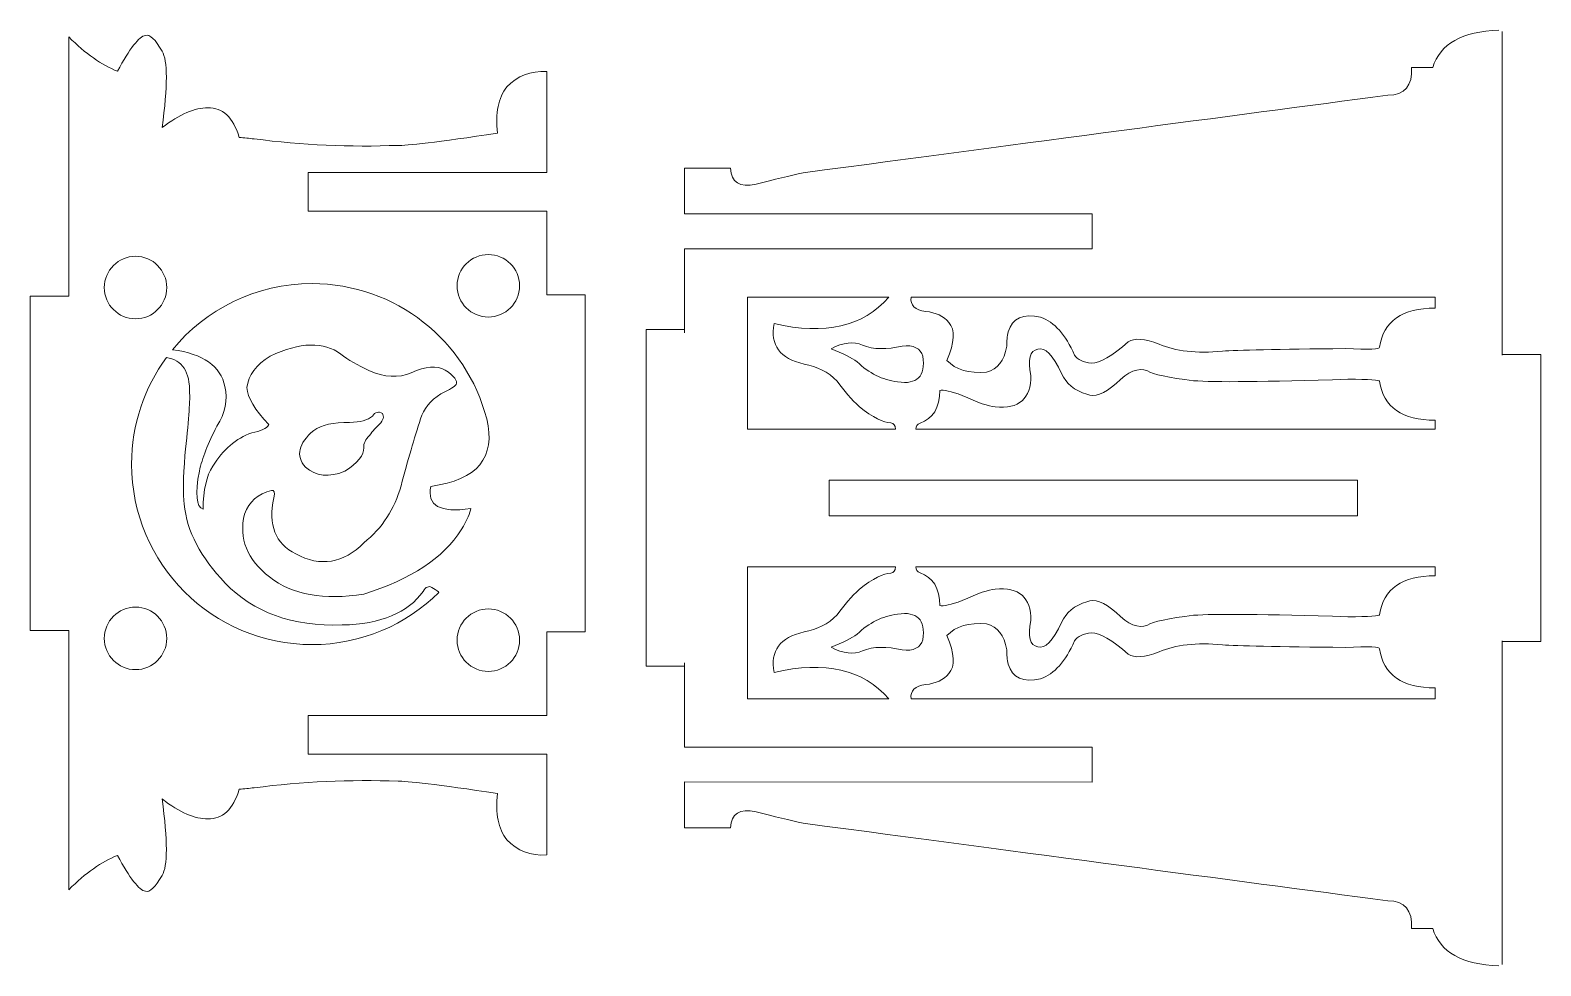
# Model space of a CAD drawing. Header units: inches. Extents: x -28.6 to 20.8, y -14.2 to 28.3.
# Drawn here: x -9.198 to -4.216, y -10.821 to -7.737 of the extents above; entities that cross this region are included whole.
import ezdxf

# ---------------------------------------------------------------- set-up
doc = ezdxf.new("R2010")
doc.units = ezdxf.units.IN
doc.header["$MEASUREMENT"] = 0
doc.layers.add('Layer 1', color=7, linetype='Continuous')

msp = doc.modelspace()

# ---------------------------------------------------------------- linework, layer by layer
at = {"layer": 'Layer 1', "color": 1, "lineweight": 9}
for points, knots in [([(-8.6122, -7.993), (-8.6548, -7.992), (-8.7053, -8.0137), (-8.7634, -8.0581), (-8.7634, -8.0581), (-8.7447, -7.9206), (-8.7447, -7.8366), (-8.7634, -7.806), (-8.7634, -7.806), (-8.7856, -7.7671), (-8.8039, -7.7497), (-8.8182, -7.7539), (-8.8182, -7.7539), (-8.8394, -7.7578), (-8.8703, -7.7972), (-8.9108, -7.8721), (-8.9108, -7.8721), (-8.9625, -7.8515), (-9.0159, -7.8138), (-9.0711, -7.7592)], [0, 0, 0, 0, 0.2, 0.2, 0.2, 0.2, 0.4, 0.4, 0.4, 0.4, 0.6, 0.6, 0.6, 0.6, 0.8, 0.8, 0.8, 0.8, 1, 1, 1, 1]), ([(-7.4949, -7.8735), (-7.5482, -7.8703), (-7.5922, -7.8871), (-7.627, -7.924), (-7.627, -7.924), (-7.6543, -7.9593), (-7.6645, -8.0102), (-7.6576, -8.0766), (-7.6576, -8.0766), (-7.8536, -8.1054), (-7.9627, -8.1187), (-7.9848, -8.1164), (-7.9848, -8.1164), (-8.1425, -8.1229), (-8.3009, -8.1157), (-8.46, -8.095), (-8.46, -8.095), (-8.4763, -8.0934), (-8.4926, -8.0918), (-8.5089, -8.0902), (-8.5089, -8.0902), (-8.5294, -8.0234), (-8.5639, -7.9911), (-8.6122, -7.993)], [0, 0, 0, 0, 0.166667, 0.166667, 0.166667, 0.166667, 0.333333, 0.333333, 0.333333, 0.333333, 0.5, 0.5, 0.5, 0.5, 0.666667, 0.666667, 0.666667, 0.666667, 0.833333, 0.833333, 0.833333, 0.833333, 1, 1, 1, 1]), ([(-6.8892, -8.1915), (-6.8864, -8.2388), (-6.8582, -8.2563), (-6.8047, -8.244), (-6.8047, -8.244), (-6.7438, -8.2291), (-6.6919, -8.2168), (-6.6491, -8.2071), (-6.6491, -8.2071), (-5.8918, -8.1059), (-5.2491, -8.0207), (-4.7208, -7.9513)], [0, 0, 0, 0, 0.333333, 0.333333, 0.333333, 0.333333, 0.666667, 0.666667, 0.666667, 0.666667, 1, 1, 1, 1]), ([(-7.4949, -8.3333), (-7.4949, -8.3333), (-8.2821, -8.3333), (-8.2821, -8.3333), (-8.2821, -8.3333), (-8.2821, -8.3333), (-8.2821, -8.2063), (-8.2821, -8.2063), (-8.2821, -8.2063), (-8.2821, -8.2063), (-7.4949, -8.2063), (-7.4949, -8.2063)], [0, 0, 0, 0, 0.333333, 0.333333, 0.333333, 0.333333, 0.666667, 0.666667, 0.666667, 0.666667, 1, 1, 1, 1]), ([(-7.0405, -8.4571), (-7.0405, -8.4571), (-5.6955, -8.4571), (-5.6955, -8.4571), (-5.6955, -8.4571), (-5.6955, -8.4571), (-5.6955, -8.3423), (-5.6955, -8.3423), (-5.6955, -8.3423), (-5.6955, -8.3423), (-7.0405, -8.3421), (-7.0405, -8.3421)], [0, 0, 0, 0, 0.333333, 0.333333, 0.333333, 0.333333, 0.666667, 0.666667, 0.666667, 0.666667, 1, 1, 1, 1]), ([(-8.851, -8.4822), (-8.7941, -8.4822), (-8.748, -8.5284), (-8.748, -8.5852), (-8.748, -8.5852), (-8.748, -8.6421), (-8.7941, -8.6882), (-8.851, -8.6882), (-8.851, -8.6882), (-8.9079, -8.6882), (-8.954, -8.6421), (-8.954, -8.5852), (-8.954, -8.5852), (-8.954, -8.5284), (-8.9079, -8.4822), (-8.851, -8.4822)], [0, 0, 0, 0, 0.25, 0.25, 0.25, 0.25, 0.5, 0.5, 0.5, 0.5, 0.75, 0.75, 0.75, 0.75, 1, 1, 1, 1]), ([(-7.6874, -8.4764), (-7.6306, -8.4764), (-7.5844, -8.5225), (-7.5844, -8.5794), (-7.5844, -8.5794), (-7.5844, -8.6363), (-7.6306, -8.6824), (-7.6874, -8.6824), (-7.6874, -8.6824), (-7.7443, -8.6824), (-7.7904, -8.6363), (-7.7904, -8.5794), (-7.7904, -8.5794), (-7.7904, -8.5225), (-7.7443, -8.4764), (-7.6874, -8.4764)], [0, 0, 0, 0, 0.25, 0.25, 0.25, 0.25, 0.5, 0.5, 0.5, 0.5, 0.75, 0.75, 0.75, 0.75, 1, 1, 1, 1]), ([(-9.0711, -8.6137), (-9.1135, -8.6137), (-9.1559, -8.6137), (-9.1984, -8.6137), (-9.1984, -8.6137), (-9.1984, -8.7971), (-9.1984, -8.9812), (-9.1984, -9.1647)], [0, 0, 0, 0, 0.5, 0.5, 0.5, 0.5, 1, 1, 1, 1]), ([(-8.7293, -8.7902), (-8.6201, -8.6571), (-8.4545, -8.5722), (-8.269, -8.5722), (-8.269, -8.5722), (-7.9921, -8.5722), (-7.7593, -8.7615), (-7.6929, -9.0177)], [0, 0, 0, 0, 0.5, 0.5, 0.5, 0.5, 1, 1, 1, 1]), ([(-7.4949, -8.6097), (-7.4525, -8.6097), (-7.4101, -8.6097), (-7.3677, -8.6097), (-7.3677, -8.6097), (-7.3677, -8.7931), (-7.3677, -8.9812), (-7.3677, -9.1647)], [0, 0, 0, 0, 0.5, 0.5, 0.5, 0.5, 1, 1, 1, 1]), ([(-6.3669, -8.6171), (-6.3669, -8.6171), (-6.8327, -8.6171), (-6.8327, -8.6171), (-6.8327, -8.6171), (-6.8327, -8.6171), (-6.8327, -9.0518), (-6.8327, -9.0518), (-6.8327, -9.0518), (-6.8327, -9.0518), (-6.3447, -9.0518), (-6.3447, -9.0518)], [0, 0, 0, 0, 0.333333, 0.333333, 0.333333, 0.333333, 0.666667, 0.666667, 0.666667, 0.666667, 1, 1, 1, 1]), ([(-4.7487, -8.7814), (-4.7448, -8.7889), (-4.7824, -8.7905), (-4.8615, -8.7863), (-4.8615, -8.7863), (-5.0858, -8.7886), (-5.2207, -8.7915), (-5.2661, -8.795), (-5.2661, -8.795), (-5.352, -8.8028), (-5.4217, -8.795), (-5.4751, -8.7717), (-5.4751, -8.7717), (-5.5228, -8.7535), (-5.5568, -8.7509), (-5.5772, -8.7639), (-5.5772, -8.7639), (-5.6301, -8.8117), (-5.6706, -8.8352), (-5.6988, -8.8344), (-5.6988, -8.8344), (-5.7257, -8.8323), (-5.7442, -8.8234), (-5.7542, -8.8077), (-5.7542, -8.8077), (-5.7831, -8.7403), (-5.8204, -8.6988), (-5.8661, -8.6832), (-5.8661, -8.6832), (-5.9238, -8.6699), (-5.9594, -8.6858), (-5.973, -8.7309), (-5.973, -8.7309), (-5.9766, -8.7461), (-5.9782, -8.762), (-5.9779, -8.7785), (-5.9779, -8.7785), (-5.9857, -8.8265), (-6.0077, -8.855), (-6.044, -8.8641), (-6.044, -8.8641), (-6.1027, -8.8693), (-6.1464, -8.8563), (-6.1753, -8.8252), (-6.1753, -8.8252), (-6.1497, -8.7661), (-6.1474, -8.7244), (-6.1684, -8.7002), (-6.1684, -8.7002), (-6.1861, -8.6794), (-6.2116, -8.6673), (-6.2449, -8.6639), (-6.2449, -8.6639), (-6.2804, -8.6588), (-6.2966, -8.6432), (-6.2933, -8.6171)], [0, 0, 0, 0, 0.071429, 0.071429, 0.071429, 0.071429, 0.142857, 0.142857, 0.142857, 0.142857, 0.214286, 0.214286, 0.214286, 0.214286, 0.285714, 0.285714, 0.285714, 0.285714, 0.357143, 0.357143, 0.357143, 0.357143, 0.428571, 0.428571, 0.428571, 0.428571, 0.5, 0.5, 0.5, 0.5, 0.571429, 0.571429, 0.571429, 0.571429, 0.642857, 0.642857, 0.642857, 0.642857, 0.714286, 0.714286, 0.714286, 0.714286, 0.785714, 0.785714, 0.785714, 0.785714, 0.857143, 0.857143, 0.857143, 0.857143, 0.928571, 0.928571, 0.928571, 0.928571, 1, 1, 1, 1]), ([(-4.565, -8.6531), (-4.565, -8.6531), (-4.565, -8.6171), (-4.565, -8.6171), (-4.565, -8.6171), (-4.565, -8.6171), (-6.2933, -8.6171), (-6.2933, -8.6171)], [0, 0, 0, 0, 0.5, 0.5, 0.5, 0.5, 1, 1, 1, 1]), ([(-6.3447, -9.0518), (-6.3448, -9.0392), (-6.3498, -9.0324), (-6.3597, -9.0314), (-6.3597, -9.0314), (-6.3844, -9.0311), (-6.4191, -9.0134), (-6.4638, -8.9782), (-6.4638, -8.9782), (-6.4896, -8.9541), (-6.5141, -8.9259), (-6.5374, -8.8934), (-6.5374, -8.8934), (-6.5663, -8.8637), (-6.6026, -8.845), (-6.6463, -8.8373), (-6.6463, -8.8373), (-6.7258, -8.8197), (-6.7587, -8.7753), (-6.7451, -8.7041)], [0, 0, 0, 0, 0.2, 0.2, 0.2, 0.2, 0.4, 0.4, 0.4, 0.4, 0.6, 0.6, 0.6, 0.6, 0.8, 0.8, 0.8, 0.8, 1, 1, 1, 1]), ([(-8.4073, -8.8111), (-8.3073, -8.7646), (-8.2296, -8.7625), (-8.1742, -8.8048), (-8.1742, -8.8048), (-8.1496, -8.8233), (-8.1186, -8.8411), (-8.0811, -8.8582), (-8.0811, -8.8582), (-8.0307, -8.8816), (-7.9841, -8.8841), (-7.9415, -8.866), (-7.9415, -8.866), (-7.8946, -8.8443), (-7.8574, -8.8414), (-7.83, -8.8573), (-7.83, -8.8573), (-7.7993, -8.8775), (-7.7874, -8.8933), (-7.7941, -8.9047), (-7.7941, -8.9047), (-7.7974, -8.9106), (-7.8139, -8.9209), (-7.8436, -8.9356), (-7.8436, -8.9356), (-7.8792, -8.9578), (-7.9016, -8.9853), (-7.9109, -9.018), (-7.9109, -9.018), (-7.9315, -9.081), (-7.953, -9.1547), (-7.9754, -9.2391), (-7.9754, -9.2391), (-7.9967, -9.3152), (-8.0375, -9.3777), (-8.0976, -9.4266), (-8.0976, -9.4266), (-8.1661, -9.4946), (-8.2411, -9.5069), (-8.3225, -9.4635), (-8.3225, -9.4635), (-8.3901, -9.4292), (-8.4143, -9.3676), (-8.3953, -9.2789), (-8.3953, -9.2789), (-8.3907, -9.2601), (-8.3931, -9.2518), (-8.4023, -9.254), (-8.4023, -9.254), (-8.4469, -9.2652), (-8.4767, -9.2912), (-8.4918, -9.3319), (-8.4918, -9.3319), (-8.5108, -9.413), (-8.4832, -9.4821), (-8.4093, -9.5393)], [0, 0, 0, 0, 0.071429, 0.071429, 0.071429, 0.071429, 0.142857, 0.142857, 0.142857, 0.142857, 0.214286, 0.214286, 0.214286, 0.214286, 0.285714, 0.285714, 0.285714, 0.285714, 0.357143, 0.357143, 0.357143, 0.357143, 0.428571, 0.428571, 0.428571, 0.428571, 0.5, 0.5, 0.5, 0.5, 0.571429, 0.571429, 0.571429, 0.571429, 0.642857, 0.642857, 0.642857, 0.642857, 0.714286, 0.714286, 0.714286, 0.714286, 0.785714, 0.785714, 0.785714, 0.785714, 0.857143, 0.857143, 0.857143, 0.857143, 0.928571, 0.928571, 0.928571, 0.928571, 1, 1, 1, 1]), ([(-7.0406, -8.7237), (-7.0406, -8.7237), (-7.1674, -8.7237), (-7.1674, -8.7237), (-7.1674, -8.7237), (-7.1674, -8.7237), (-7.1674, -9.2784), (-7.1674, -9.2784)], [0, 0, 0, 0, 0.5, 0.5, 0.5, 0.5, 1, 1, 1, 1]), ([(-6.2541, -8.8119), (-6.2621, -8.7852), (-6.2849, -8.7739), (-6.3224, -8.778), (-6.3224, -8.778), (-6.3732, -8.7903), (-6.4171, -8.7894), (-6.454, -8.7753), (-6.454, -8.7753), (-6.4824, -8.7623), (-6.5168, -8.7662), (-6.5572, -8.787), (-6.5572, -8.787), (-6.5183, -8.8023), (-6.4896, -8.8166), (-6.4712, -8.83), (-6.4712, -8.83), (-6.4323, -8.8676), (-6.3878, -8.8897), (-6.3377, -8.8962), (-6.3377, -8.8962), (-6.2735, -8.9061), (-6.2456, -8.878), (-6.2541, -8.8119)], [0, 0, 0, 0, 0.166667, 0.166667, 0.166667, 0.166667, 0.333333, 0.333333, 0.333333, 0.333333, 0.5, 0.5, 0.5, 0.5, 0.666667, 0.666667, 0.666667, 0.666667, 0.833333, 0.833333, 0.833333, 0.833333, 1, 1, 1, 1]), ([(-7.8507, -9.5903), (-7.9581, -9.6966), (-8.1059, -9.7622), (-8.269, -9.7622), (-8.269, -9.7622), (-8.5976, -9.7622), (-8.864, -9.4958), (-8.864, -9.1672), (-8.864, -9.1672), (-8.864, -9.0358), (-8.8214, -8.9143), (-8.7492, -8.8159)], [0, 0, 0, 0, 0.333333, 0.333333, 0.333333, 0.333333, 0.666667, 0.666667, 0.666667, 0.666667, 1, 1, 1, 1]), ([(-8.4073, -8.8111), (-8.4531, -8.8393), (-8.4784, -8.8739), (-8.4834, -8.9151), (-8.4834, -8.9151), (-8.4817, -8.9476), (-8.4576, -8.9883), (-8.4112, -9.037), (-8.4112, -9.037), (-8.4194, -9.0501), (-8.4384, -9.059), (-8.4679, -9.0637), (-8.4679, -9.0637), (-8.5201, -9.0825), (-8.5629, -9.1194), (-8.5964, -9.1745)], [0, 0, 0, 0, 0.25, 0.25, 0.25, 0.25, 0.5, 0.5, 0.5, 0.5, 0.75, 0.75, 0.75, 0.75, 1, 1, 1, 1]), ([(-5.3614, -8.8923), (-5.444, -8.8822), (-5.4949, -8.8715), (-5.514, -8.8602), (-5.514, -8.8602), (-5.5432, -8.8475), (-5.5776, -8.8615), (-5.6171, -8.902), (-5.6171, -8.902), (-5.6576, -8.937), (-5.6897, -8.9487), (-5.7134, -8.937), (-5.7134, -8.937), (-5.7542, -8.9247), (-5.7821, -8.902), (-5.797, -8.8689), (-5.797, -8.8689), (-5.8255, -8.8077), (-5.8515, -8.7808), (-5.8748, -8.7882), (-5.8748, -8.7882), (-5.902, -8.7931), (-5.9098, -8.8219), (-5.8981, -8.8748), (-5.8981, -8.8748), (-5.8978, -8.9516), (-5.9371, -8.9863), (-6.0158, -8.9788), (-6.0158, -8.9788), (-6.0366, -8.9772), (-6.0729, -8.9646), (-6.1247, -8.9409), (-6.1247, -8.9409), (-6.1623, -8.927), (-6.187, -8.9215), (-6.1986, -8.9244), (-6.1986, -8.9244), (-6.199, -8.9817), (-6.2207, -9.0177), (-6.2638, -9.0323), (-6.2638, -9.0323), (-6.2732, -9.0357), (-6.2779, -9.0422), (-6.2777, -9.0518)], [0, 0, 0, 0, 0.090909, 0.090909, 0.090909, 0.090909, 0.181818, 0.181818, 0.181818, 0.181818, 0.272727, 0.272727, 0.272727, 0.272727, 0.363636, 0.363636, 0.363636, 0.363636, 0.454545, 0.454545, 0.454545, 0.454545, 0.545455, 0.545455, 0.545455, 0.545455, 0.636364, 0.636364, 0.636364, 0.636364, 0.727273, 0.727273, 0.727273, 0.727273, 0.818182, 0.818182, 0.818182, 0.818182, 0.909091, 0.909091, 0.909091, 0.909091, 1, 1, 1, 1]), ([(-4.2165, -9.2791), (-4.2165, -9.2791), (-4.2165, -8.8054), (-4.2165, -8.8054), (-4.2165, -8.8054), (-4.2165, -8.8054), (-4.3435, -8.8054), (-4.3435, -8.8054)], [0, 0, 0, 0, 0.5, 0.5, 0.5, 0.5, 1, 1, 1, 1]), ([(-8.6405, -9.19), (-8.6313, -9.1479), (-8.6121, -9.0987), (-8.5828, -9.0423), (-8.5828, -9.0423), (-8.5555, -8.9993), (-8.5466, -8.9555), (-8.5562, -8.9112)], [0, 0, 0, 0, 0.5, 0.5, 0.5, 0.5, 1, 1, 1, 1]), ([(-4.7487, -8.8942), (-4.7466, -8.8896), (-4.7814, -8.8874), (-4.8532, -8.8876), (-4.8532, -8.8876), (-5.1254, -8.8962), (-5.2948, -8.8977), (-5.3614, -8.8923)], [0, 0, 0, 0, 0.5, 0.5, 0.5, 0.5, 1, 1, 1, 1]), ([(-8.6725, -8.934), (-8.6712, -8.9604), (-8.6764, -9.0286), (-8.688, -9.1385), (-8.688, -9.1385), (-8.6935, -9.2125), (-8.6945, -9.2661), (-8.6909, -9.2993)], [0, 0, 0, 0, 0.5, 0.5, 0.5, 0.5, 1, 1, 1, 1]), ([(-8.145, -9.0297), (-8.198, -9.0292), (-8.2375, -9.0381), (-8.2633, -9.0564), (-8.2633, -9.0564), (-8.3142, -9.0992), (-8.3234, -9.1393), (-8.291, -9.1769), (-8.291, -9.1769), (-8.2561, -9.2072), (-8.2128, -9.2119), (-8.161, -9.191), (-8.161, -9.191), (-8.1179, -9.1631), (-8.097, -9.1372), (-8.0985, -9.1133), (-8.0985, -9.1133), (-8.099, -9.099), (-8.0927, -9.0854), (-8.0796, -9.0725), (-8.0796, -9.0725), (-8.0686, -9.058), (-8.0576, -9.0459), (-8.0466, -9.036), (-8.0466, -9.036), (-8.0337, -9.0221), (-8.0305, -9.0101), (-8.0369, -9.0001), (-8.0369, -9.0001), (-8.0492, -8.9926), (-8.0602, -8.9955), (-8.0699, -9.0088), (-8.0699, -9.0088), (-8.0849, -9.0226), (-8.11, -9.0295), (-8.145, -9.0297)], [0, 0, 0, 0, 0.111111, 0.111111, 0.111111, 0.111111, 0.222222, 0.222222, 0.222222, 0.222222, 0.333333, 0.333333, 0.333333, 0.333333, 0.444444, 0.444444, 0.444444, 0.444444, 0.555556, 0.555556, 0.555556, 0.555556, 0.666667, 0.666667, 0.666667, 0.666667, 0.777778, 0.777778, 0.777778, 0.777778, 0.888889, 0.888889, 0.888889, 0.888889, 1, 1, 1, 1]), ([(-8.0976, -9.5956), (-7.9421, -9.547), (-7.8351, -9.4764), (-7.7766, -9.3838), (-7.7766, -9.3838), (-7.7572, -9.3501), (-7.7468, -9.3268), (-7.7456, -9.3139), (-7.7456, -9.3139), (-7.8472, -9.3286), (-7.891, -9.3042), (-7.8769, -9.2405), (-7.8769, -9.2405), (-7.7231, -9.2196), (-7.6618, -9.1453), (-7.6929, -9.0177)], [0, 0, 0, 0, 0.25, 0.25, 0.25, 0.25, 0.5, 0.5, 0.5, 0.5, 0.75, 0.75, 0.75, 0.75, 1, 1, 1, 1]), ([(-6.2777, -9.0518), (-6.2777, -9.0518), (-4.565, -9.0518), (-4.565, -9.0518), (-4.565, -9.0518), (-4.565, -9.0518), (-4.565, -9.0226), (-4.565, -9.0226)], [0, 0, 0, 0, 0.5, 0.5, 0.5, 0.5, 1, 1, 1, 1]), ([(-9.0711, -9.7157), (-9.1135, -9.7157), (-9.1559, -9.7157), (-9.1984, -9.7157), (-9.1984, -9.7157), (-9.1984, -9.5322), (-9.1984, -9.3481), (-9.1984, -9.1647)], [0, 0, 0, 0, 0.5, 0.5, 0.5, 0.5, 1, 1, 1, 1]), ([(-7.4949, -9.7197), (-7.4525, -9.7197), (-7.4101, -9.7197), (-7.3677, -9.7197), (-7.3677, -9.7197), (-7.3677, -9.5362), (-7.3677, -9.3481), (-7.3677, -9.1647)], [0, 0, 0, 0, 0.5, 0.5, 0.5, 0.5, 1, 1, 1, 1]), ([(-8.6405, -9.19), (-8.6549, -9.2658), (-8.6509, -9.3079), (-8.6284, -9.3163), (-8.6284, -9.3163), (-8.6274, -9.2522), (-8.6168, -9.2049), (-8.5964, -9.1745)], [0, 0, 0, 0, 0.5, 0.5, 0.5, 0.5, 1, 1, 1, 1]), ([(-4.8205, -9.2789), (-4.8205, -9.2789), (-4.8205, -9.2204), (-4.8205, -9.2204), (-4.8205, -9.2204), (-4.8205, -9.2204), (-6.5635, -9.2204), (-6.5635, -9.2204), (-6.5635, -9.2204), (-6.5635, -9.2204), (-6.5635, -9.2789), (-6.5635, -9.2789)], [0, 0, 0, 0, 0.333333, 0.333333, 0.333333, 0.333333, 0.666667, 0.666667, 0.666667, 0.666667, 1, 1, 1, 1]), ([(-7.0406, -9.8337), (-7.0406, -9.8337), (-7.1674, -9.8338), (-7.1674, -9.8338), (-7.1674, -9.8338), (-7.1674, -9.8338), (-7.1674, -9.2784), (-7.1674, -9.2784)], [0, 0, 0, 0, 0.5, 0.5, 0.5, 0.5, 1, 1, 1, 1]), ([(-4.8205, -9.2789), (-4.8205, -9.2789), (-4.8205, -9.3374), (-4.8205, -9.3374), (-4.8205, -9.3374), (-4.8205, -9.3374), (-6.5635, -9.3374), (-6.5635, -9.3374), (-6.5635, -9.3374), (-6.5635, -9.3374), (-6.5635, -9.2789), (-6.5635, -9.2789)], [0, 0, 0, 0, 0.333333, 0.333333, 0.333333, 0.333333, 0.666667, 0.666667, 0.666667, 0.666667, 1, 1, 1, 1]), ([(-4.2165, -9.2791), (-4.2165, -9.2791), (-4.2165, -9.7524), (-4.2165, -9.7524), (-4.2165, -9.7524), (-4.2165, -9.7524), (-4.3435, -9.7524), (-4.3435, -9.7524)], [0, 0, 0, 0, 0.5, 0.5, 0.5, 0.5, 1, 1, 1, 1]), ([(-6.3669, -9.9408), (-6.3669, -9.9408), (-6.8327, -9.9408), (-6.8327, -9.9408), (-6.8327, -9.9408), (-6.8327, -9.9408), (-6.8327, -9.5061), (-6.8327, -9.5061), (-6.8327, -9.5061), (-6.8327, -9.5061), (-6.3447, -9.5061), (-6.3447, -9.5061)], [0, 0, 0, 0, 0.333333, 0.333333, 0.333333, 0.333333, 0.666667, 0.666667, 0.666667, 0.666667, 1, 1, 1, 1]), ([(-6.3447, -9.5061), (-6.3448, -9.5187), (-6.3498, -9.5255), (-6.3597, -9.5265), (-6.3597, -9.5265), (-6.3844, -9.5268), (-6.4191, -9.5445), (-6.4638, -9.5797), (-6.4638, -9.5797), (-6.4896, -9.6038), (-6.5141, -9.632), (-6.5374, -9.6645), (-6.5374, -9.6645), (-6.5663, -9.6942), (-6.6026, -9.7129), (-6.6463, -9.7206), (-6.6463, -9.7206), (-6.7258, -9.7382), (-6.7587, -9.7826), (-6.7451, -9.8538)], [0, 0, 0, 0, 0.2, 0.2, 0.2, 0.2, 0.4, 0.4, 0.4, 0.4, 0.6, 0.6, 0.6, 0.6, 0.8, 0.8, 0.8, 0.8, 1, 1, 1, 1]), ([(-5.3614, -9.6656), (-5.444, -9.6757), (-5.4949, -9.6864), (-5.514, -9.6977), (-5.514, -9.6977), (-5.5432, -9.7104), (-5.5776, -9.6964), (-5.6171, -9.6559), (-5.6171, -9.6559), (-5.6576, -9.6209), (-5.6897, -9.6092), (-5.7134, -9.6209), (-5.7134, -9.6209), (-5.7542, -9.6332), (-5.7821, -9.6559), (-5.797, -9.689), (-5.797, -9.689), (-5.8255, -9.7502), (-5.8515, -9.7771), (-5.8748, -9.7697), (-5.8748, -9.7697), (-5.902, -9.7648), (-5.9098, -9.736), (-5.8981, -9.6831), (-5.8981, -9.6831), (-5.8978, -9.6063), (-5.9371, -9.5716), (-6.0158, -9.5791), (-6.0158, -9.5791), (-6.0366, -9.5807), (-6.0729, -9.5933), (-6.1247, -9.617), (-6.1247, -9.617), (-6.1623, -9.6309), (-6.187, -9.6364), (-6.1986, -9.6335), (-6.1986, -9.6335), (-6.199, -9.5762), (-6.2207, -9.5402), (-6.2638, -9.5256), (-6.2638, -9.5256), (-6.2732, -9.5222), (-6.2779, -9.5157), (-6.2777, -9.5061)], [0, 0, 0, 0, 0.090909, 0.090909, 0.090909, 0.090909, 0.181818, 0.181818, 0.181818, 0.181818, 0.272727, 0.272727, 0.272727, 0.272727, 0.363636, 0.363636, 0.363636, 0.363636, 0.454545, 0.454545, 0.454545, 0.454545, 0.545455, 0.545455, 0.545455, 0.545455, 0.636364, 0.636364, 0.636364, 0.636364, 0.727273, 0.727273, 0.727273, 0.727273, 0.818182, 0.818182, 0.818182, 0.818182, 0.909091, 0.909091, 0.909091, 0.909091, 1, 1, 1, 1]), ([(-6.2777, -9.5061), (-6.2777, -9.5061), (-4.565, -9.5061), (-4.565, -9.5061), (-4.565, -9.5061), (-4.565, -9.5061), (-4.565, -9.5353), (-4.565, -9.5353)], [0, 0, 0, 0, 0.5, 0.5, 0.5, 0.5, 1, 1, 1, 1]), ([(-8.5552, -9.5592), (-8.4628, -9.6562), (-8.3342, -9.7023), (-8.1693, -9.6976), (-8.1693, -9.6976), (-8.041, -9.6944), (-7.9521, -9.6575), (-7.9027, -9.5869), (-7.9027, -9.5869), (-7.8932, -9.5718), (-7.8837, -9.5675), (-7.8741, -9.5741), (-7.8741, -9.5741), (-7.8574, -9.5832), (-7.8496, -9.5886), (-7.8507, -9.5903)], [0, 0, 0, 0, 0.25, 0.25, 0.25, 0.25, 0.5, 0.5, 0.5, 0.5, 0.75, 0.75, 0.75, 0.75, 1, 1, 1, 1]), ([(-8.851, -9.8448), (-8.7941, -9.8448), (-8.748, -9.7987), (-8.748, -9.7418), (-8.748, -9.7418), (-8.748, -9.6849), (-8.7941, -9.6388), (-8.851, -9.6388), (-8.851, -9.6388), (-8.9079, -9.6388), (-8.954, -9.6849), (-8.954, -9.7418), (-8.954, -9.7418), (-8.954, -9.7987), (-8.9079, -9.8448), (-8.851, -9.8448)], [0, 0, 0, 0, 0.25, 0.25, 0.25, 0.25, 0.5, 0.5, 0.5, 0.5, 0.75, 0.75, 0.75, 0.75, 1, 1, 1, 1]), ([(-7.6874, -9.8506), (-7.6306, -9.8506), (-7.5844, -9.8045), (-7.5844, -9.7476), (-7.5844, -9.7476), (-7.5844, -9.6907), (-7.6306, -9.6446), (-7.6874, -9.6446), (-7.6874, -9.6446), (-7.7443, -9.6446), (-7.7904, -9.6907), (-7.7904, -9.7476), (-7.7904, -9.7476), (-7.7904, -9.8045), (-7.7443, -9.8506), (-7.6874, -9.8506)], [0, 0, 0, 0, 0.25, 0.25, 0.25, 0.25, 0.5, 0.5, 0.5, 0.5, 0.75, 0.75, 0.75, 0.75, 1, 1, 1, 1]), ([(-6.2541, -9.746), (-6.2621, -9.7727), (-6.2849, -9.784), (-6.3224, -9.7799), (-6.3224, -9.7799), (-6.3732, -9.7676), (-6.4171, -9.7685), (-6.454, -9.7826), (-6.454, -9.7826), (-6.4824, -9.7956), (-6.5168, -9.7917), (-6.5572, -9.7709), (-6.5572, -9.7709), (-6.5183, -9.7556), (-6.4896, -9.7413), (-6.4712, -9.7279), (-6.4712, -9.7279), (-6.4323, -9.6903), (-6.3878, -9.6682), (-6.3377, -9.6617), (-6.3377, -9.6617), (-6.2735, -9.6518), (-6.2456, -9.6799), (-6.2541, -9.746)], [0, 0, 0, 0, 0.166667, 0.166667, 0.166667, 0.166667, 0.333333, 0.333333, 0.333333, 0.333333, 0.5, 0.5, 0.5, 0.5, 0.666667, 0.666667, 0.666667, 0.666667, 0.833333, 0.833333, 0.833333, 0.833333, 1, 1, 1, 1]), ([(-4.7487, -9.6637), (-4.7466, -9.6683), (-4.7814, -9.6705), (-4.8532, -9.6703), (-4.8532, -9.6703), (-5.1254, -9.6617), (-5.2948, -9.6602), (-5.3614, -9.6656)], [0, 0, 0, 0, 0.5, 0.5, 0.5, 0.5, 1, 1, 1, 1]), ([(-4.7487, -9.7765), (-4.7448, -9.769), (-4.7824, -9.7674), (-4.8615, -9.7716), (-4.8615, -9.7716), (-5.0858, -9.7693), (-5.2207, -9.7664), (-5.2661, -9.7629), (-5.2661, -9.7629), (-5.352, -9.7551), (-5.4217, -9.7629), (-5.4751, -9.7862), (-5.4751, -9.7862), (-5.5228, -9.8044), (-5.5568, -9.8069), (-5.5772, -9.794), (-5.5772, -9.794), (-5.6301, -9.7462), (-5.6706, -9.7227), (-5.6988, -9.7235), (-5.6988, -9.7235), (-5.7257, -9.7256), (-5.7442, -9.7345), (-5.7542, -9.7502), (-5.7542, -9.7502), (-5.7831, -9.8176), (-5.8204, -9.8591), (-5.8661, -9.8747), (-5.8661, -9.8747), (-5.9238, -9.888), (-5.9594, -9.8721), (-5.973, -9.827), (-5.973, -9.827), (-5.9766, -9.8118), (-5.9782, -9.7959), (-5.9779, -9.7794), (-5.9779, -9.7794), (-5.9857, -9.7314), (-6.0077, -9.7029), (-6.044, -9.6938), (-6.044, -9.6938), (-6.1027, -9.6886), (-6.1464, -9.7016), (-6.1753, -9.7327), (-6.1753, -9.7327), (-6.1497, -9.7918), (-6.1474, -9.8335), (-6.1684, -9.8577), (-6.1684, -9.8577), (-6.1861, -9.8785), (-6.2116, -9.8906), (-6.2449, -9.894), (-6.2449, -9.894), (-6.2804, -9.8991), (-6.2966, -9.9147), (-6.2933, -9.9408)], [0, 0, 0, 0, 0.071429, 0.071429, 0.071429, 0.071429, 0.142857, 0.142857, 0.142857, 0.142857, 0.214286, 0.214286, 0.214286, 0.214286, 0.285714, 0.285714, 0.285714, 0.285714, 0.357143, 0.357143, 0.357143, 0.357143, 0.428571, 0.428571, 0.428571, 0.428571, 0.5, 0.5, 0.5, 0.5, 0.571429, 0.571429, 0.571429, 0.571429, 0.642857, 0.642857, 0.642857, 0.642857, 0.714286, 0.714286, 0.714286, 0.714286, 0.785714, 0.785714, 0.785714, 0.785714, 0.857143, 0.857143, 0.857143, 0.857143, 0.928571, 0.928571, 0.928571, 0.928571, 1, 1, 1, 1]), ([(-4.565, -9.9048), (-4.565, -9.9048), (-4.565, -9.9408), (-4.565, -9.9408), (-4.565, -9.9408), (-4.565, -9.9408), (-6.2933, -9.9408), (-6.2933, -9.9408)], [0, 0, 0, 0, 0.5, 0.5, 0.5, 0.5, 1, 1, 1, 1]), ([(-7.4949, -9.9961), (-7.4949, -9.9961), (-8.2821, -9.9961), (-8.2821, -9.9961), (-8.2821, -9.9961), (-8.2821, -9.9961), (-8.2821, -10.1231), (-8.2821, -10.1231), (-8.2821, -10.1231), (-8.2821, -10.1231), (-7.4949, -10.1231), (-7.4949, -10.1231)], [0, 0, 0, 0, 0.333333, 0.333333, 0.333333, 0.333333, 0.666667, 0.666667, 0.666667, 0.666667, 1, 1, 1, 1]), ([(-7.0406, -10.2151), (-7.0406, -10.2151), (-5.6956, -10.2153), (-5.6956, -10.2153), (-5.6956, -10.2153), (-5.6956, -10.2153), (-5.6956, -10.1006), (-5.6956, -10.1006), (-5.6956, -10.1006), (-5.6956, -10.1006), (-7.0406, -10.1003), (-7.0406, -10.1003)], [0, 0, 0, 0, 0.333333, 0.333333, 0.333333, 0.333333, 0.666667, 0.666667, 0.666667, 0.666667, 1, 1, 1, 1]), ([(-7.4949, -10.4558), (-7.5482, -10.459), (-7.5922, -10.4422), (-7.627, -10.4053), (-7.627, -10.4053), (-7.6543, -10.37), (-7.6645, -10.3191), (-7.6576, -10.2528), (-7.6576, -10.2528), (-7.8536, -10.2239), (-7.9627, -10.2107), (-7.9848, -10.2129), (-7.9848, -10.2129), (-8.1425, -10.2065), (-8.3009, -10.2136), (-8.46, -10.2343), (-8.46, -10.2343), (-8.4763, -10.2359), (-8.4926, -10.2375), (-8.5089, -10.2392), (-8.5089, -10.2392), (-8.5294, -10.3059), (-8.5639, -10.3383), (-8.6122, -10.3363)], [0, 0, 0, 0, 0.166667, 0.166667, 0.166667, 0.166667, 0.333333, 0.333333, 0.333333, 0.333333, 0.5, 0.5, 0.5, 0.5, 0.666667, 0.666667, 0.666667, 0.666667, 0.833333, 0.833333, 0.833333, 0.833333, 1, 1, 1, 1]), ([(-8.6122, -10.3363), (-8.6548, -10.3373), (-8.7053, -10.3156), (-8.7634, -10.2712), (-8.7634, -10.2712), (-8.7447, -10.4087), (-8.7447, -10.4927), (-8.7634, -10.5233), (-8.7634, -10.5233), (-8.7856, -10.5622), (-8.8039, -10.5796), (-8.8182, -10.5755), (-8.8182, -10.5755), (-8.8394, -10.5715), (-8.8703, -10.5321), (-8.9108, -10.4572), (-8.9108, -10.4572), (-8.9625, -10.4778), (-9.0159, -10.5155), (-9.0711, -10.5701)], [0, 0, 0, 0, 0.2, 0.2, 0.2, 0.2, 0.4, 0.4, 0.4, 0.4, 0.6, 0.6, 0.6, 0.6, 0.8, 0.8, 0.8, 0.8, 1, 1, 1, 1]), ([(-6.8892, -10.3664), (-6.8864, -10.3191), (-6.8582, -10.3016), (-6.8047, -10.3139), (-6.8047, -10.3139), (-6.7438, -10.3288), (-6.6919, -10.3411), (-6.6491, -10.3508), (-6.6491, -10.3508), (-5.8918, -10.452), (-5.2491, -10.5372), (-4.7208, -10.6066)], [0, 0, 0, 0, 0.333333, 0.333333, 0.333333, 0.333333, 0.666667, 0.666667, 0.666667, 0.666667, 1, 1, 1, 1])]:
    msp.add_open_spline(points, degree=3, knots=knots, dxfattribs=at)
for points in [[(-9.0711, -7.7592), (-9.0711, -8.1547), (-9.0711, -8.2181), (-9.0711, -8.6137)], [(-4.3551, -7.7369), (-4.4757, -7.7406), (-4.5483, -7.7816), (-4.573, -7.8599)], [(-4.3435, -8.8079), (-4.3435, -8.8079), (-4.3435, -7.7409), (-4.3435, -7.7409)], [(-4.6428, -7.8599), (-4.6391, -7.9202), (-4.6651, -7.9507), (-4.7208, -7.9513)], [(-4.6428, -7.8599), (-4.6195, -7.8599), (-4.5962, -7.8599), (-4.573, -7.8599)], [(-7.4949, -8.2063), (-7.4948, -8.0919), (-7.4948, -7.981), (-7.4949, -7.8735)], [(-7.0405, -8.3421), (-7.0405, -8.2959), (-7.0406, -8.2374), (-7.0406, -8.1913)], [(-7.0406, -8.1915), (-6.9888, -8.1915), (-6.941, -8.1915), (-6.8892, -8.1915)], [(-7.4949, -8.3333), (-7.4949, -8.4269), (-7.4949, -8.516), (-7.4949, -8.6097)], [(-7.0405, -8.4571), (-7.0405, -8.4571), (-7.0406, -8.7348), (-7.0406, -8.7348)], [(-6.3669, -8.6171), (-6.4508, -8.7138), (-6.5769, -8.7429), (-6.7451, -8.7041)], [(-4.565, -8.6531), (-4.6735, -8.6531), (-4.7348, -8.6958), (-4.7487, -8.7814)], [(-8.7492, -8.8159), (-8.6971, -8.8233), (-8.6715, -8.8626), (-8.6725, -8.934)], [(-8.7293, -8.7902), (-8.6279, -8.8037), (-8.5702, -8.844), (-8.5562, -8.9112)], [(-4.565, -9.0226), (-4.6735, -9.0226), (-4.7348, -8.9798), (-4.7487, -8.8942)], [(-8.6909, -9.2993), (-8.6813, -9.3888), (-8.636, -9.4755), (-8.5552, -9.5592)], [(-8.4093, -9.5393), (-8.3342, -9.5982), (-8.2303, -9.617), (-8.0976, -9.5956)], [(-4.565, -9.5353), (-4.6735, -9.5353), (-4.7348, -9.5781), (-4.7487, -9.6637)], [(-9.0711, -10.5701), (-9.0711, -10.1746), (-9.0711, -10.1112), (-9.0711, -9.7157)], [(-7.4949, -9.9961), (-7.4949, -9.9024), (-7.4949, -9.8133), (-7.4949, -9.7197)], [(-4.3435, -9.75), (-4.3435, -9.75), (-4.3435, -10.817), (-4.3435, -10.817)], [(-4.565, -9.9048), (-4.6735, -9.9048), (-4.7348, -9.8621), (-4.7487, -9.7765)], [(-7.0406, -10.1003), (-7.0406, -10.1003), (-7.0406, -9.8226), (-7.0406, -9.8226)], [(-6.3669, -9.9408), (-6.4508, -9.8441), (-6.5769, -9.815), (-6.7451, -9.8538)], [(-7.4949, -10.1231), (-7.4948, -10.2374), (-7.4948, -10.3484), (-7.4949, -10.4558)], [(-7.0406, -10.2151), (-7.0406, -10.2613), (-7.0406, -10.32), (-7.0406, -10.3661)], [(-7.0406, -10.3661), (-6.9888, -10.3661), (-6.941, -10.3664), (-6.8892, -10.3664)], [(-4.6428, -10.698), (-4.6391, -10.6377), (-4.6651, -10.6072), (-4.7208, -10.6066)], [(-4.6428, -10.698), (-4.6195, -10.698), (-4.5962, -10.698), (-4.573, -10.698)], [(-4.3551, -10.821), (-4.4757, -10.8173), (-4.5483, -10.7763), (-4.573, -10.698)]]:
    msp.add_open_spline(points, degree=3, dxfattribs=at)

doc.saveas('drawing.dxf')
